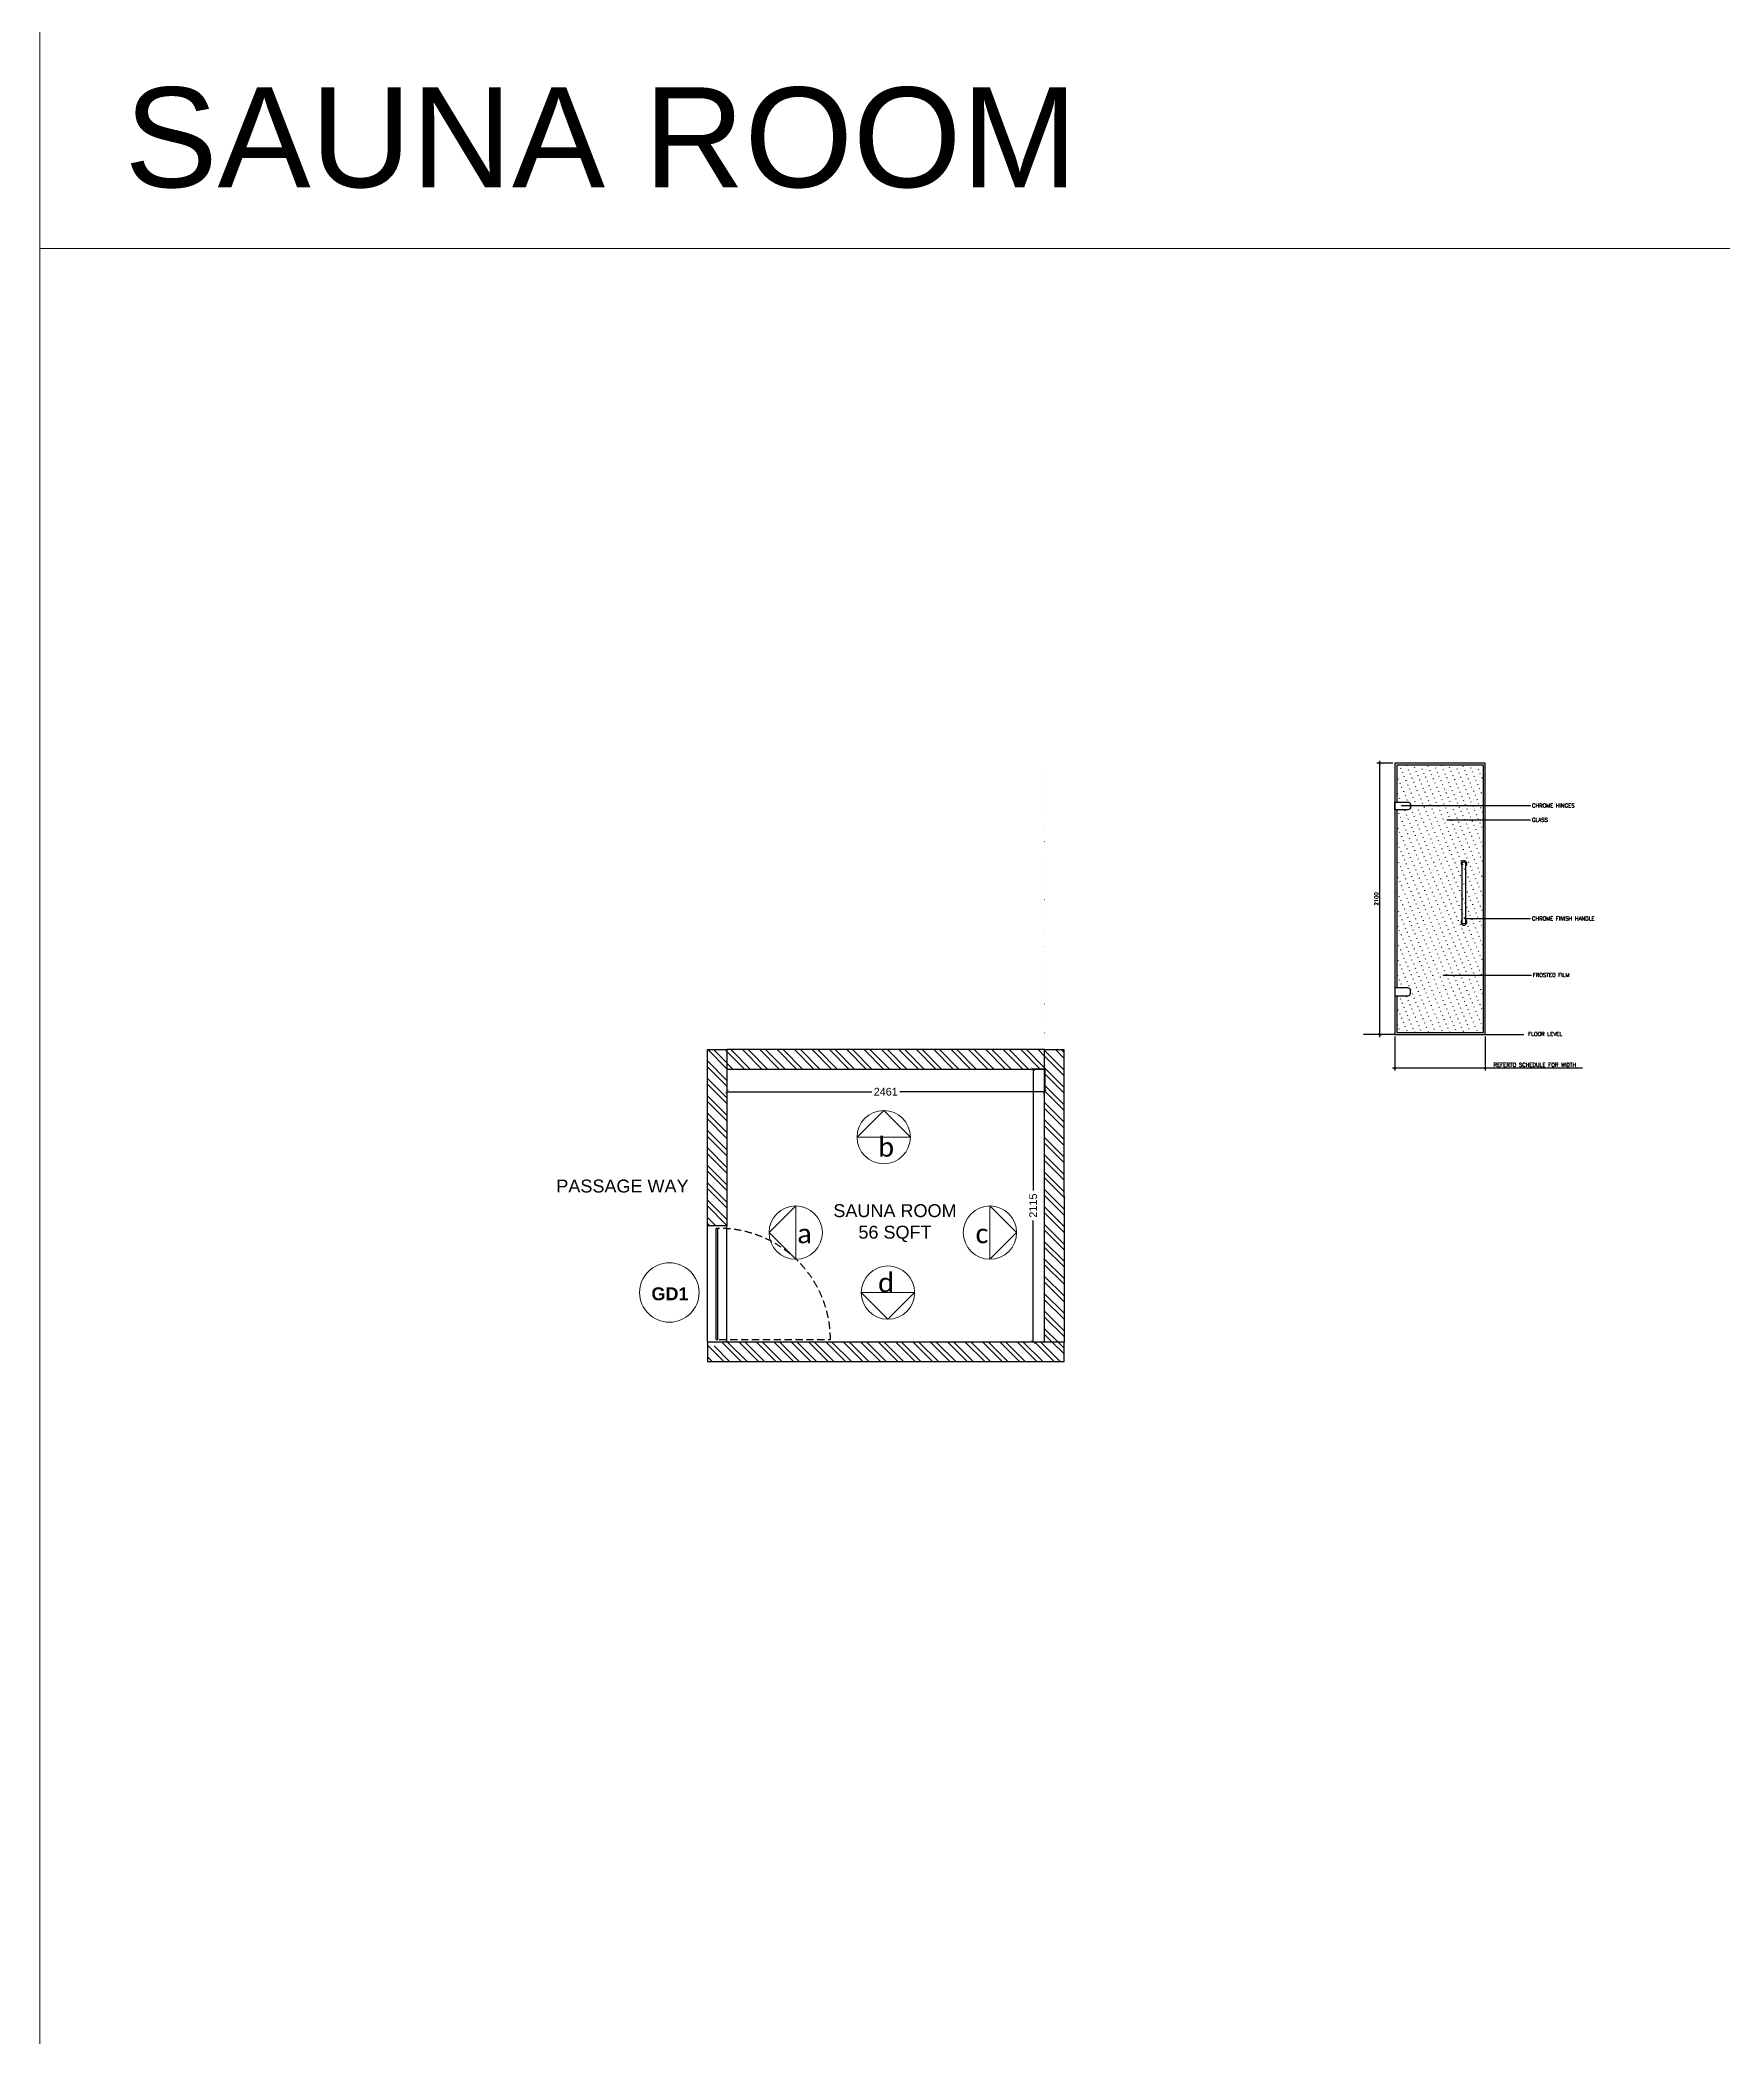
# Model space of a CAD drawing. Header units: millimetres. Extents: x 1464389 to 1998638, y -29162 to 256806.
# Drawn here: x 1615220 to 1628250, y 102427 to 117888 of the extents above; entities that cross this region are included whole.
import ezdxf

# ---------------------------------------------------------------- set-up
doc = ezdxf.new("R2010")
doc.units = ezdxf.units.MM
doc.header["$LTSCALE"] = 15
doc.header["$PDMODE"] = 35
doc.linetypes.add('CONTINOUS', pattern=[0])
doc.linetypes.add('DASHED2', pattern=[0.375, 0.25, -0.125])
doc.layers.get('0').update_dxf_attribs({"lineweight": 5})
for name, color, linetype in [('2', 9, 'Continuous'), ('A-TEXT', 4, 'Continuous'), ('Deco', 53, 'Continuous'), ('dim txt', 9, 'Continuous'), ('NEW WALL', 5, 'Continuous'), ('Text', 250, 'Continuous')]:
    doc.layers.add(name, color=color, linetype=linetype)
for name, color, linetype, lineweight in [('dimension', 1, 'Continuous', 25), ('I-ANNO-SYMB', 6, 'Continuous', 20), ('ledge wall line', 252, 'Continuous', 13)]:
    doc.layers.add(name, color=color, linetype=linetype, lineweight=lineweight)
doc.styles.add('ARIAL', font='arial.ttf')
doc.styles.add('dim', font='simplex.shx')
doc.styles.add('ELEVATION', font='calibri.ttf', dxfattribs={"height": 0.2})
doc.dimstyles.new('dwgmodels.com', dxfattribs={"dimscale": 10, "dimtxt": 3, "dimasz": 1.5, "dimexe": 2, "dimexo": 1.5998, "dimgap": 1, "dimtad": 1, "dimdec": 0, "dimtxsty": 'dim', "dimblk": 'OBLIQUE', "dimcen": 2.5, "dimdle": 1.9995, "dimclrd": 256, "dimclre": 256, "dimclrt": 3, "dimadec": 0, "dimazin": 0, "dimtfac": 1, "dimtdec": 0, "dimtmove": 0, "dimatfit": 3, "dimldrblk": 'ARCHTICK', "dimfxl": 1, "dimlwd": -1, "dimlwe": -1, "dimarcsym": 0})
doc.dimstyles.new('SC-25', dxfattribs={"dimtxt": 60, "dimasz": 30, "dimexe": 0, "dimexo": 0, "dimgap": 25, "dimtad": 0, "dimdec": 0, "dimzin": 0, "dimdsep": 46, "dimtxsty": 'ARIAL', "dimblk": 'ARCHTICK', "dimcen": 0.09, "dimdle": 3, "dimclrd": 251, "dimclre": 251, "dimclrt": 1, "dimadec": 0, "dimazin": 0, "dimtfac": 1, "dimtdec": 0, "dimtofl": 0, "dimtmove": 0, "dimatfit": 2, "dimfxl": 100, "dimtolj": 1, "dimtzin": 0, "dimarcsym": 0})
pattern_1 = [(135, (-899569.96, -796836.24), (-67.351921, -67.351921), []), (135, (-899569.96, -796791.34), (-67.351921, -67.351921), [])]

# ---------------------------------------------------------------- blocks, each defined once
blk = doc.blocks.new('_ArchTick')
at = {"color": 0, "linetype": 'ByBlock', "const_width": 0.15}
blk.add_lwpolyline([(-0.5, -0.5), (0.5, 0.5)], dxfattribs=at)
blk = doc.blocks.new('*D1899')
at = {"layer": 'Defpoints', "color": 0, "transparency": 16777216}
for p in [(1623003, 109917), (1622914, 107802), (1623003, 107802)]:
    blk.add_point(p, dxfattribs=at)
at = {"layer": 'dimension', "color": 251, "lineweight": -2, "transparency": 16777216}
for p, q in [((1622914, 109920), (1622914, 108975)), ((1623003, 109917), (1622914, 109917)), ((1622914, 107799), (1622914, 108744)), ((1623003, 107802), (1622914, 107802))]:
    blk.add_line(p, q, dxfattribs=at)
at = {"layer": 'dimension', "color": 251, "lineweight": -2, "transparency": 16777216, "xscale": 30, "yscale": 30, "zscale": 30}
for p, rotation in [((1622914, 109917), 90), ((1622914, 107802), 270)]:
    blk.add_blockref('_ArchTick', p, dxfattribs=dict(at, rotation=rotation))
at = {"layer": 'dimension', "color": 1, "transparency": 16777216, "insert": (1622914, 108859), "char_height": 60, "attachment_point": 5, "rotation": 90, "style": 'ARIAL', "bg_fill": 3, "box_fill_scale": 1.1, "bg_fill_color": 256, "bg_fill_true_color": 13158600, "bg_fill_transparency": 0}
blk.add_mtext('\\A1;2115', dxfattribs=at)
blk = doc.blocks.new('*D1900')
at = {"layer": 'Defpoints', "color": 0, "transparency": 16777216}
for p in [(1620541, 109917), (1623003, 109917), (1623003, 109741)]:
    blk.add_point(p, dxfattribs=at)
at = {"layer": 'dimension', "color": 251, "lineweight": -2, "transparency": 16777216}
for p, q in [((1620541, 109917), (1620541, 109741)), ((1623003, 109917), (1623003, 109741)), ((1620538, 109741), (1621663, 109741)), ((1623006, 109741), (1621881, 109741))]:
    blk.add_line(p, q, dxfattribs=at)
at = {"layer": 'dimension', "color": 251, "lineweight": -2, "transparency": 16777216, "xscale": 30, "yscale": 30, "zscale": 30, "rotation": 180}
blk.add_blockref('_ArchTick', (1620541, 109741), dxfattribs=at)
at = {"layer": 'dimension', "color": 251, "lineweight": -2, "transparency": 16777216, "xscale": 30, "yscale": 30, "zscale": 30}
blk.add_blockref('_ArchTick', (1623003, 109741), dxfattribs=at)
at = {"layer": 'dimension', "color": 1, "transparency": 16777216, "insert": (1621772, 109741), "char_height": 60, "attachment_point": 5, "style": 'ARIAL', "bg_fill": 3, "box_fill_scale": 1.1, "bg_fill_color": 256, "bg_fill_true_color": 13158600, "bg_fill_transparency": 0}
blk.add_mtext('\\A1;2461', dxfattribs=at)
blk = doc.blocks.new('_Oblique')
at = {"color": 0, "linetype": 'ByBlock', "lineweight": -2}
blk.add_line((-0.5, -0.5), (0.5, 0.5), dxfattribs=at)
blk = doc.blocks.new('*D2464')
at = {"layer": 'Defpoints', "color": 0, "transparency": 16777216}
for p in [(1625716, 110185), (1626416, 110185), (1626416, 109925)]:
    blk.add_point(p, dxfattribs=at)
at = {"layer": 'dim txt', "transparency": 16777216}
for p, q in [((1625716, 110169), (1625716, 109905)), ((1626416, 110169), (1626416, 109905)), ((1625696, 109925), (1626416, 109925)), ((1626416, 109925), (1627168, 109925))]:
    blk.add_line(p, q, dxfattribs=at)
at = {"layer": 'dim txt', "transparency": 16777216, "xscale": 15, "yscale": 15, "zscale": 15, "rotation": 180}
blk.add_blockref('_Oblique', (1625716, 109925), dxfattribs=at)
at = {"layer": 'dim txt', "transparency": 16777216, "xscale": 15, "yscale": 15, "zscale": 15}
blk.add_blockref('_Oblique', (1626416, 109925), dxfattribs=at)
at = {"layer": 'dim txt', "color": 3, "transparency": 16777216, "insert": (1626800, 109950), "char_height": 30, "attachment_point": 5, "style": 'dim'}
blk.add_mtext('REFERTO SCHEDULE FOR WIDTH', dxfattribs=at)
blk = doc.blocks.new('*D2465')
at = {"layer": 'Defpoints', "color": 0, "transparency": 16777216}
for p in [(1625716, 112285), (1625595, 110185), (1625597, 110185)]:
    blk.add_point(p, dxfattribs=at)
at = {"layer": 'dim txt', "transparency": 16777216}
for p, q in [((1625700, 112285), (1625577, 112285)), ((1625597, 112305), (1625597, 110165)), ((1625611, 110185), (1625617, 110185))]:
    blk.add_line(p, q, dxfattribs=at)
at = {"layer": 'dim txt', "transparency": 16777216, "xscale": 15, "yscale": 15, "zscale": 15}
for p, rotation in [((1625597, 112285), 90), ((1625597, 110185), 270)]:
    blk.add_blockref('_Oblique', p, dxfattribs=dict(at, rotation=rotation))
at = {"layer": 'dim txt', "color": 3, "transparency": 16777216, "insert": (1625572, 111235), "char_height": 30, "attachment_point": 5, "rotation": 90, "style": 'dim'}
blk.add_mtext('2100', dxfattribs=at)
blk = doc.blocks.new('f')
at = {"layer": 'Deco'}
blk.add_lwpolyline([(1267765, -187365), (1267311, -187365, -1), (1267311, -187338), (1267765, -187338, -1)], format="xyb", close=True, dxfattribs=at)
for centre, start, end in [((1267311, -187352), 36.8699, 323.1301), ((1267765, -187352), 216.8699, 143.1301)]:
    blk.add_arc(centre, 22.7, start, end, dxfattribs=at)

msp = doc.modelspace()

# ---------------------------------------------------------------- hatches: boundary and pattern name
at = {"layer": 'Deco'}
h = msp.add_hatch(dxfattribs=at)
h.set_pattern_fill('ACAD_ISO07W100', color=41, scale=10, angle=293, style=0)
h.set_pattern_definition([(293, (360435.323, 298532.02), (46.0252427, 19.5365564), [5, -30])])
h.paths.add_polyline_path([(1626401.1, 112269.8), (1625731.1, 112269.8), (1625731.1, 111984.8), (1625816.1, 111984.8, -0.4142136), (1625836.1, 111964.8), (1625836.1, 111944.8, -0.4142136), (1625816.1, 111924.8), (1625731.1, 111924.8), (1625731.1, 110544.8), (1625816.1, 110544.8, -0.4142136), (1625836.1, 110524.8), (1625836.1, 110504.8, -0.4142136), (1625816.1, 110484.8), (1625731.1, 110484.8), (1625731.1, 110199.8), (1626401.1, 110199.8)])
at = {"layer": 'ledge wall line'}
h = msp.add_hatch(dxfattribs=at)
h.set_pattern_fill('ANSI32', color=256, scale=10, angle=90)
h.set_pattern_definition(pattern_1)
h.paths.add_polyline_path([(1623152.2, 110067), (1623002.2, 110067), (1623002.5, 112241.5), (1623002.6, 112241.5), (1623002.6, 112091.5), (1623002.9, 107801.5), (1623152.9, 107801.5)])
h.paths.add_polyline_path([(1623002.6, 110067), (1623002.6, 110067), (1623002.6, 109917), (1623002.6, 109917)], flags=17)
h.paths.add_polyline_path([(1623002.6, 110067), (1620541.2, 110067), (1620541.2, 109917), (1623002.6, 109917)])
h.paths.add_polyline_path([(1620540.5, 110067), (1620390.5, 110067), (1620391.2, 108702), (1620541.2, 108702)])
h.paths.add_polyline_path([(1622295.1, 113415.2), (1622295.1, 113621.3)])
h.paths.add_polyline_path([(1620814.3, 112416.7), (1620439.8, 112416.7)])
h = msp.add_hatch(dxfattribs=at)
h.set_pattern_fill('ANSI32', color=256, scale=10, angle=90)
h.set_pattern_definition(pattern_1)
h.paths.add_polyline_path([(1623152.8, 107801.5), (1623152.9, 107802), (1623152.9, 107802), (1623002.9, 107802), (1620507.8, 107802), (1620507.8, 107772.7), (1620407.3, 107772.7), (1620407.3, 107802), (1620391.2, 107802), (1620391.2, 107652), (1623152.8, 107651.5)])

# ---------------------------------------------------------------- linework, layer by layer
msp.add_line((1615220.4, 232978.4), (1615220.4, -21144.5))
at = {"ltscale": 0.25}
for p, q in [((1615220.4, 116272), (1662718.6, 116272)), ((1620541.2, 107801.9), (1620391.2, 107801.9))]:
    msp.add_line(p, q, dxfattribs=at)
msp.add_circle((1620095.8, 108185.9), 230)
at = {"layer": '2', "color": 2}
for p, q in [((1620391.2, 107802), (1620391.2, 108702)), ((1620541.2, 107801.9), (1620541.2, 108701.9))]:
    msp.add_line(p, q, dxfattribs=at)
at = {"layer": '2', "color": 41}
for p, q in [((1620459.7, 107821.3), (1620459.7, 108682.7)), ((1620459.7, 108682.7), (1620472.6, 108682.7)), ((1620472.6, 107821.3), (1620472.6, 108682.7)), ((1620459.7, 107821.3), (1620472.6, 107821.3))]:
    msp.add_line(p, q, dxfattribs=at)
at = {"layer": 'Deco', "color": 4}
for q in [(1625473.5, 110184.8), (1626715.6, 110184.8)]:
    msp.add_line((1625716.1, 110184.8), q, dxfattribs=at)
at = {"layer": 'Deco', "color": 4, "linetype": 'DASHED2', "ltscale": 15}
msp.add_line((1620482.2, 107821.3), (1621343.7, 107821.3), dxfattribs=at)
at = {"layer": 'Deco', "color": 4}
msp.add_lwpolyline([(1625716.1, 110184.8), (1626416.1, 110184.8), (1626416.1, 112284.8), (1625716.1, 112284.8)], close=True, dxfattribs=at)
at = {"layer": 'Deco'}
for points in [[(1625731.1, 110484.8), (1625731.1, 110199.8), (1626401.1, 110199.8), (1626401.1, 112269.8), (1625731.1, 112269.8), (1625731.1, 111984.8)], [(1625731.1, 111924.8), (1625731.1, 110544.8)]]:
    msp.add_lwpolyline(points, dxfattribs=at)
for points in [[(1625716.1, 111984.8), (1625816.1, 111984.8, -0.4142136), (1625836.1, 111964.8), (1625836.1, 111944.8, -0.4142136), (1625816.1, 111924.8), (1625716.1, 111924.8)], [(1625716.1, 110484.8), (1625816.1, 110484.8, 0.4142136), (1625836.1, 110504.8), (1625836.1, 110524.8, 0.4142136), (1625816.1, 110544.8), (1625716.1, 110544.8)]]:
    msp.add_lwpolyline(points, format="xyb", close=True, dxfattribs=at)
at = {"layer": 'Deco', "color": 4, "linetype": 'DASHED2', "ltscale": 15}
msp.add_arc((1620482.2, 107821.3), 861.4, 0, 91.4967, dxfattribs=at)
at = {"layer": 'I-ANNO-SYMB'}
for p, q in [((1621550.1, 109389.4, -1996036.8), (1621756.6, 109595.9, -1996036.8)), ((1621756.6, 109595.9, -1996036.8), (1621963.2, 109389.4, -1996036.8)), ((1621963.2, 109389.4, -1996036.8), (1621550.1, 109389.4, -1996036.8)), ((1620867.8, 108650.2, -1996036.8), (1621074.3, 108856.7, -1996036.8)), ((1621074.3, 108856.7, -1996036.8), (1621074.3, 108443.7, -1996036.8)), ((1622578.9, 108856.7, -1996036.8), (1622578.9, 108443.7, -1996036.8)), ((1622785.4, 108650.2, -1996036.8), (1622578.9, 108856.7, -1996036.8)), ((1621074.3, 108443.7, -1996036.8), (1620867.8, 108650.2, -1996036.8)), ((1622578.9, 108443.7, -1996036.8), (1622785.4, 108650.2, -1996036.8)), ((1621995.5, 108185.1, -1996036.8), (1621582.4, 108185.1, -1996036.8)), ((1621582.4, 108185.1, -1996036.8), (1621788.9, 107978.6, -1996036.8)), ((1621788.9, 107978.6, -1996036.8), (1621995.5, 108185.1, -1996036.8))]:
    msp.add_line(p, q, dxfattribs=at)
for centre in [(1621756.6, 109389.4, -1996036.8), (1621074.3, 108650.2, -1996036.8), (1622578.9, 108650.2, -1996036.8), (1621788.9, 108185.1, -1996036.8)]:
    msp.add_circle(centre, 206.5, dxfattribs=at)

# ---------------------------------------------------------------- block references
at = {"rotation": 90}
msp.add_blockref('f', (1438898.5, -1156257), dxfattribs=at)

# ---------------------------------------------------------------- texts
at = {"linetype": 'CONTINOUS', "char_height": 150, "style": 'ELEVATION'}
for s, insert, attachment_point in [('b', (1621713.3, 109388, -1445308.2), 1), ('a', (1621086.7, 108718, -1445308.2), 1), ('c', (1622566.5, 108718, -1445308.2), 3), ('d', (1621712.8, 108186.4, -1445308.2), 7)]:
    msp.add_mtext_dynamic_manual_height_columns(s, width=2149.985, gutter_width=0.598, heights=[0], dxfattribs=dict(at, insert=insert, attachment_point=attachment_point))
at = {"layer": 'A-TEXT', "ltscale": 0.25, "insert": (1619449.2, 108226.2), "char_height": 100, "attachment_point": 1, "style": 'ARIAL'}
msp.add_mtext_dynamic_manual_height_columns('\\pxqc,t11;{\\fArial|b1|i0|c0|p34;GD1}', width=1302.77, gutter_width=250, heights=[0], dxfattribs=at)
at = {"layer": 'dim txt', "color": 4, "char_height": 30, "attachment_point": 1, "style": 'dim'}
for s, insert in [('CHROME HINGES', (1626777, 111972.4)), ('GLASS', (1626777, 111861.6)), ('CHROME FINISH HANDLE', (1626777, 111098.1)), ('FROSTED FILM', (1626784.1, 110660)), ('FLOOR LEVEL', (1626747.1, 110203))]:
    msp.add_mtext(s, dxfattribs=dict(at, insert=insert))
at = {"layer": 'Text', "color": 3, "style": 'ARIAL'}
msp.add_text('SAUNA ROOM', height=773.26, dxfattribs=at).set_placement((1615876.3, 116746.7))
at = {"layer": 'Text', "ltscale": 0.25, "char_height": 100, "attachment_point": 1, "style": 'ARIAL'}
for s, insert in [('PASSAGE WAY', (1619220.4, 109060.7)), ('\\pxqc;SAUNA ROOM\\P56 SQFT', (1621192, 108870))]:
    msp.add_mtext_dynamic_manual_height_columns(s, width=1302.77, gutter_width=250, heights=[0], dxfattribs=dict(at, insert=insert))

# ---------------------------------------------------------------- dimensions: what is measured, and where the dimension line sits
at = {"layer": 'dim txt', "color": 4}
dim = msp.add_linear_dim(base=(1625597.4, 110184.8), p1=(1625716.1, 112284.8), p2=(1625594.8, 110184.8), angle=90, dimstyle='dwgmodels.com', dxfattribs=at)
dim.commit()
dim.dimension.update_dxf_attribs({"geometry": '*D2465', "text_midpoint": (1625572.4, 111234.8)})
dim = msp.add_linear_dim(base=(1626416.1, 109924.8), p1=(1625716.1, 110184.8), p2=(1626416.1, 110184.8), text='REFERTO SCHEDULE FOR WIDTH', dimstyle='dwgmodels.com', dxfattribs=at)
dim.commit()
dim.dimension.update_dxf_attribs({"geometry": '*D2464', "text_midpoint": (1626799.7, 109949.8)})

# ---------------------------------------------------------------- leaders
at = {"layer": 'dim txt', "color": 4, "annotation_type": 0, "has_hookline": 1, "hookline_direction": 0}
for points, text_width in [([(1625766.1, 111957.4), (1626767, 111957.4)], 362.9), ([(1626255.1, 111083.1), (1626767, 111083.1)], 545.7)]:
    msp.add_leader(points, dimstyle='dwgmodels.com', override={"dimgap": 1, "dimtad": 0}, dxfattribs=dict(at, text_width=text_width))
for points in [[(1626119.5, 111846.6), (1626767, 111846.6)], [(1626091.1, 110645), (1626774.1, 110645)]]:
    msp.add_leader(points, dimstyle='dwgmodels.com', override={"dimgap": 1, "dimtad": 0}, dxfattribs=at)

# ---------------------------------------------------------------- next in the draw order: dimensions: what is measured, and where the dimension line sits
at = {"layer": 'dimension'}
dim = msp.add_linear_dim(base=(1622913.9, 107802), p1=(1623002.6, 109917), p2=(1623002.6, 107802), angle=90, dimstyle='SC-25', override={"dimtfill": 1, "dimarcsym": 1}, dxfattribs=at)
dim.commit()
dim.dimension.update_dxf_attribs({"geometry": '*D1899', "text_midpoint": (1622913.9, 108859.5)})

# ---------------------------------------------------------------- next in the draw order: linework, layer by layer
at = {"layer": 'NEW WALL', "color": 5, "ltscale": 0.25}
msp.add_lwpolyline([(1620391.2, 107652), (1623152.8, 107651.5), (1623152.8, 107801.5), (1620391.2, 107802)], close=True, dxfattribs=at)

# ---------------------------------------------------------------- next in the draw order: dimensions: what is measured, and where the dimension line sits
at = {"layer": 'dimension'}
dim = msp.add_linear_dim(base=(1623002.6645, 109740.5145), p1=(1620541.1809, 109916.975), p2=(1623002.6645, 109917.1968), dimstyle='SC-25', override={"dimtfill": 1, "dimarcsym": 1}, dxfattribs=at)
dim.commit()
dim.dimension.update_dxf_attribs({"geometry": '*D1900', "text_midpoint": (1621771.9227, 109740.5145)})

# ---------------------------------------------------------------- next in the draw order: linework, layer by layer
at = {"layer": 'NEW WALL', "ltscale": 0.25}
for points in [[(1620390.5, 110067), (1620540.5, 110067), (1620541.2, 108702), (1620391.2, 108702)], [(1620541.2, 109917), (1623002.6, 109917), (1623002.6, 110067), (1620541.2, 110067)], [(1623002.2, 110067), (1623152.2, 110067), (1623152.9, 107801.5), (1623002.9, 107801.5)]]:
    msp.add_lwpolyline(points, close=True, dxfattribs=at)

doc.saveas('drawing.dxf')
